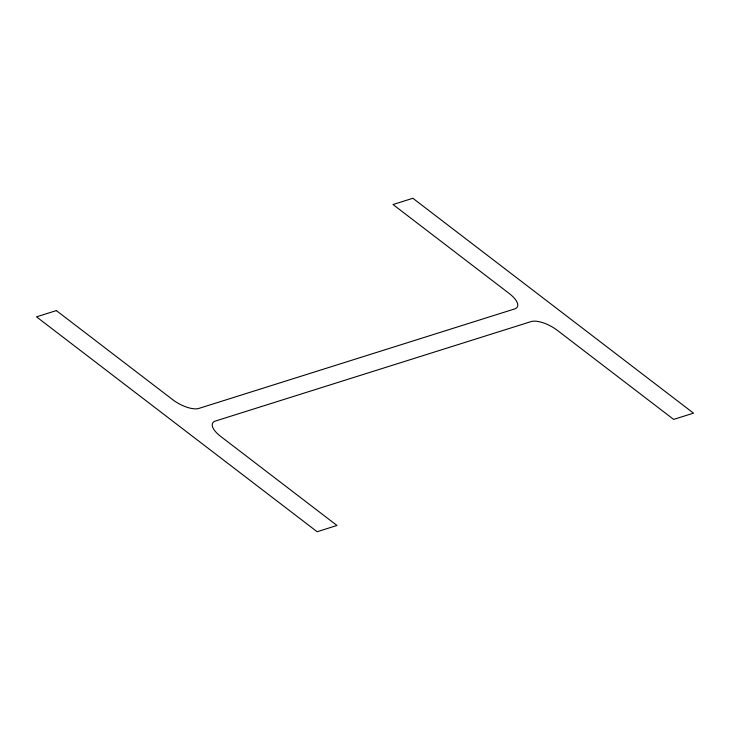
<?xml version="1.0" encoding="UTF-8"?>
<svg xmlns="http://www.w3.org/2000/svg" width="730" height="730" viewBox="0 0 730 730"><rect width="100%" height="100%" fill="white"/><g stroke="black" fill="none" stroke-linecap="round" stroke-linejoin="round"><path stroke-width="1.09" d="M56.356 310.588L36.5 316.847L317.13 531.723L336.986 525.472L220.624 436.376A20.978 8.468 28.5 0 1 215.377 421.055L531.121 321.583A20.978 8.468 28.5 0 1 557.282 330.316L673.644 419.412L693.5 413.153L412.87 198.277L393.014 204.528L509.376 293.624A20.978 8.468 28.5 0 1 514.623 308.945L198.879 408.417A20.978 8.468 28.5 0 1 172.718 399.684L56.356 310.588"/></g></svg>
